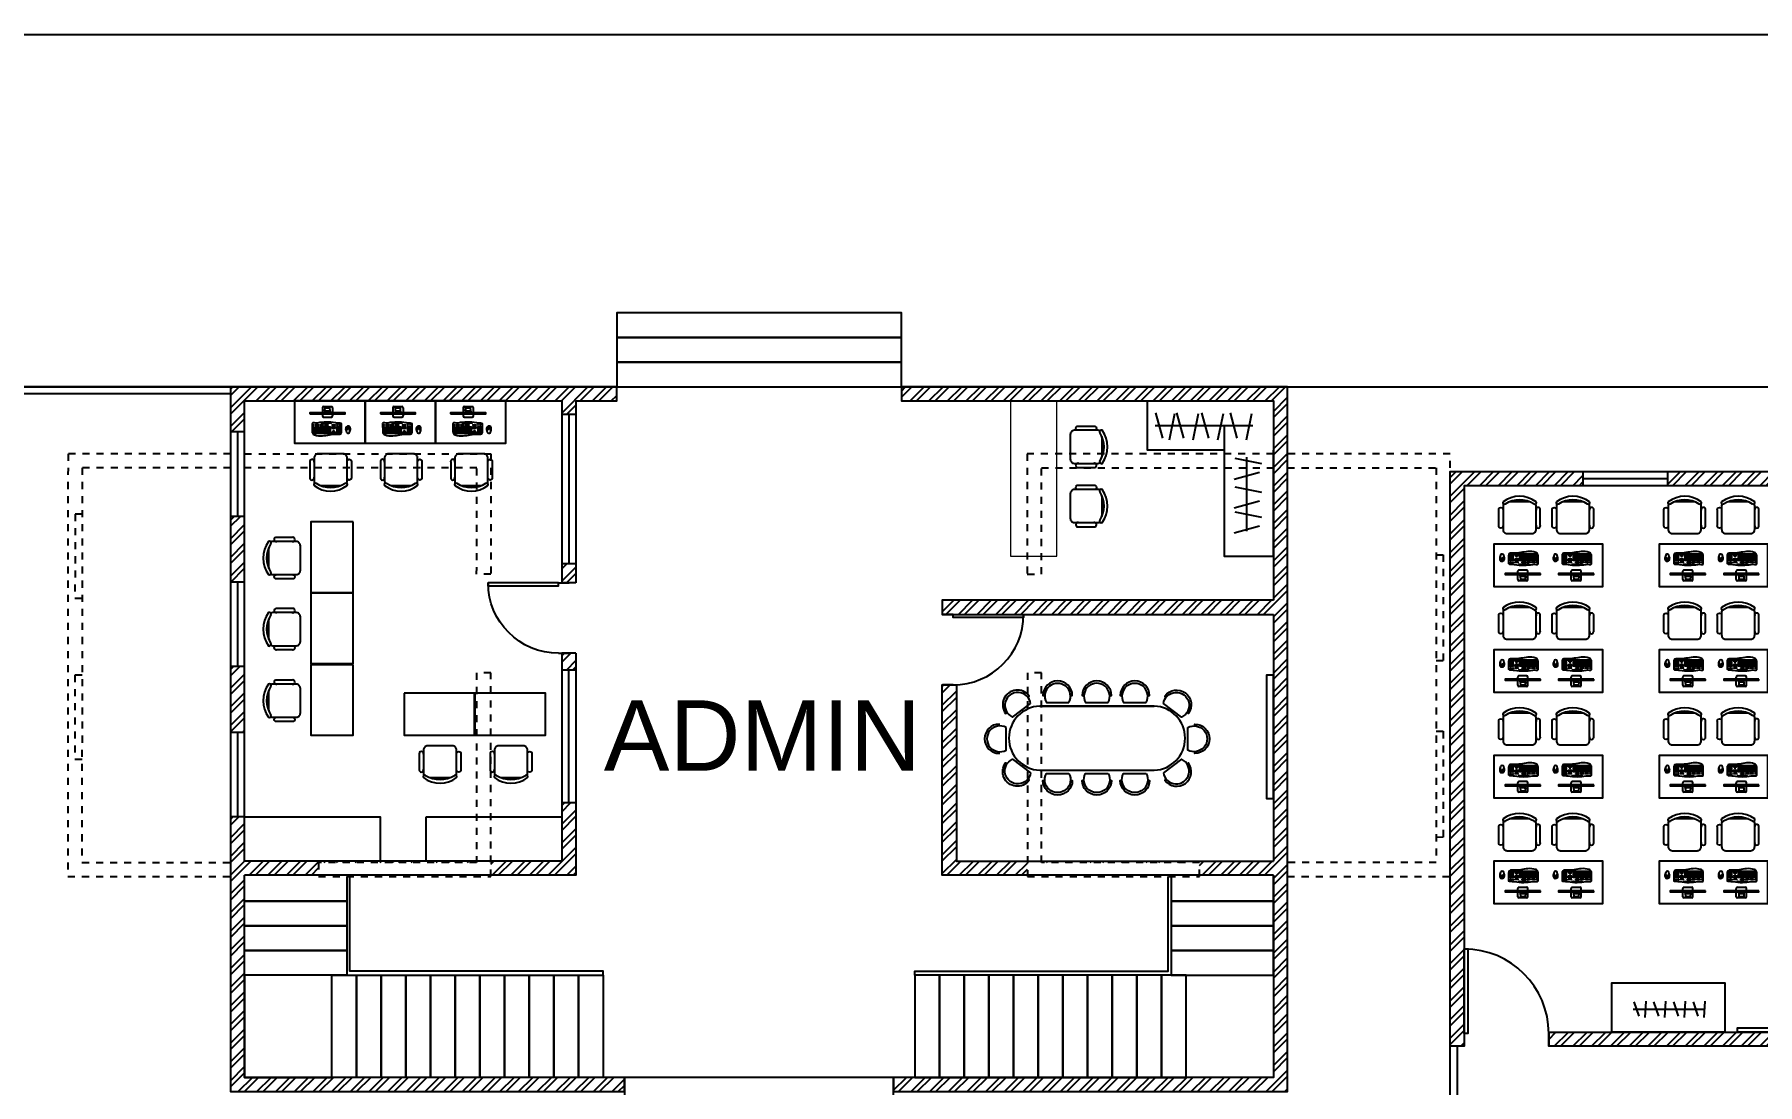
# Model space of a CAD drawing. Header units: metres. Extents: x 217 to 1422, y -179 to 129.
# Drawn here: x 341.1 to 365.55, y 86.09 to 100.99 of the extents above; entities that cross this region are included whole.
import ezdxf

# ---------------------------------------------------------------- set-up
doc = ezdxf.new("R2010")
doc.units = ezdxf.units.M
doc.header["$LTSCALE"] = 0.5
doc.header["$MEASUREMENT"] = 0
doc.linetypes.add('DASHED2', pattern=[0.375, 0.25, -0.125])
doc.styles.get("Standard").update_dxf_attribs({"font": 'arial.ttf'})

# ---------------------------------------------------------------- blocks, each defined once
blk = doc.blocks.new('*U14')
for p, q in [((-40, 0), (-40, 6)), ((0, 0), (0, 6))]:
    blk.add_line(p, q)
blk.add_lwpolyline([(0, 0), (0, -40), (-1.75, -40), (-1.75, 0)], close=True)
blk.add_arc((0, 0), 40, 180, 270)
blk = doc.blocks.new('Dell S2340T 23-Inch 10-point Multi-Touch Monitor')
at = {"color": 0}
for p, q in [((-269, -94), (-264, -89)), ((-264, -89), (264, -89)), ((-77, -17), (-77, -89)), ((-77, -109), (-77, -143)), ((-40, -70), (-36, -14)), ((-29, -14), (-29, -17)), ((-29, -14), (-29, -17)), ((-25, -60), (-25, -82)), ((-25, -60), (-24, -60)), ((-24, -60), (-24, -89)), ((-24, -63), (24, -63)), ((24, -60), (24, -89)), ((24, -60), (25, -60)), ((25, -60), (25, -82)), ((29, -14), (29, -17)), ((29, -14), (29, -17)), ((40, -70), (36, -14)), ((77, -17), (77, -89)), ((77, -109), (77, -143)), ((269, -94), (264, -89))]:
    blk.add_line(p, q, dxfattribs=at)
for points in [[(-60, 0), (60, 0)], [(-269, -109), (269, -109), (269, -94), (-269, -94), (-269, -109)], [(-60, -160), (60, -160)], [(-36, -14), (36, -14)], [(-29, -17), (29, -17)], [(-29, -17), (29, -17)]]:
    blk.add_lwpolyline(points, dxfattribs=at)
for points in [[(-40, -70, 0.263666), (-37, -80), (-34, -82), (-25, -82)], [(40, -70, -0.263666), (37, -80), (34, -82), (25, -82)]]:
    blk.add_lwpolyline(points, format="xyb", dxfattribs=at)
for centre, radius in [((-61, -4), 1.73), ((-46, -4), 1.73), ((-36, -102), 1.14), ((-32, -4), 1.73), ((-18, -4), 1.73), ((-3, -4), 1.73), ((11, -4), 1.73), ((25, -4), 1.73), ((36, -102), 1.14), ((39, -4), 1.73)]:
    blk.add_circle(centre, radius, dxfattribs=at)
for centre, start, end in [((-60, -17), 90, 180), ((60, -17), 0, 90), ((-60, -143), 180, 270), ((60, -143), 270, 0)]:
    blk.add_arc(centre, 17.2, start, end, dxfattribs=at)
blk = doc.blocks.new('keyboard_top')
at = {"color": 0}
for points in [[(233, -76), (233, -26, 0.165941), (205, -17, -0.04592), (141, -12, 0.046884), (0, 0, 0.043941), (-135, -14, -0.081459), (-182, -12, 0.073722), (-206, -13, 0.278236), (-218, -23), (-217, -154, 0.414214), (-202, -168), (218, -167, 0.414214), (233, -152)], [(218, -167), (-202, -168, -0.198912), (-213, -164, 0.237087), (-181, -196, 0.110077), (-61, -209, 0.017919), (47, -193, -0.053396), (161, -185, 0.017301), (204, -185, 0.36209), (228, -163, -0.184401), (218, -167)]]:
    blk.add_lwpolyline(points, format="xyb", close=True, dxfattribs=at)
at = {"color": 0, "lineweight": 0}
for points in [[(-201, -38), (-189, -38)], [(-201, -38), (-201, -51)], [(-201, -51), (-189, -51)], [(-200, -70), (-188, -70)], [(-200, -70), (-200, -83)], [(-200, -83), (-188, -83)], [(-200, -87), (-188, -86)], [(-200, -87), (-200, -100)], [(-200, -100), (-188, -99)], [(-200, -104), (-188, -104)], [(-200, -104), (-200, -117)], [(-200, -117), (-188, -117)], [(-200, -122), (-173, -122)], [(-200, -122), (-200, -135)], [(-200, -135), (-173, -135)], [(-200, -139), (-173, -139)], [(-200, -139), (-200, -152)], [(-200, -152), (-173, -152)], [(-189, -38), (-189, -51)], [(-188, -70), (-188, -83)], [(-188, -86), (-188, -99)], [(-188, -104), (-188, -117)], [(-185, -70), (-185, -83)], [(-185, -70), (-173, -70)], [(-185, -83), (-173, -83)], [(-185, -86), (-185, -99)], [(-185, -86), (-173, -86)], [(-185, -99), (-173, -99)], [(-185, -104), (-173, -104)], [(-185, -104), (-185, -117)], [(-185, -117), (-173, -117)], [(-173, -70), (-173, -83)], [(-173, -86), (-173, -99)], [(-173, -104), (-173, -117)], [(-173, -122), (-173, -135)], [(-173, -139), (-173, -152)], [(-171, -38), (-171, -51)], [(-171, -38), (-159, -38)], [(-171, -51), (-159, -51)], [(-170, -70), (-170, -83)], [(-170, -70), (-158, -70)], [(-170, -83), (-158, -83)], [(-170, -86), (-170, -99)], [(-170, -86), (-158, -86)], [(-170, -99), (-158, -99)], [(-170, -104), (-158, -104)], [(-170, -104), (-170, -117)], [(-170, -117), (-158, -117)], [(-170, -122), (-170, -135)], [(-170, -122), (-158, -122)], [(-170, -135), (-158, -135)], [(-170, -139), (-158, -139)], [(-170, -139), (-170, -152)], [(-170, -152), (-158, -152)], [(-159, -38), (-159, -51)], [(-158, -70), (-158, -83)], [(-158, -86), (-158, -99)], [(-158, -104), (-158, -117)], [(-158, -122), (-158, -135)], [(-158, -139), (-158, -152)], [(-156, -38), (-156, -51)], [(-156, -38), (-144, -38)], [(-156, -51), (-144, -51)], [(-156, -70), (-144, -70)], [(-156, -70), (-156, -83)], [(-156, -83), (-144, -83)], [(-156, -86), (-144, -86)], [(-156, -86), (-156, -99)], [(-156, -99), (-144, -99)], [(-156, -104), (-144, -104)], [(-156, -104), (-156, -117)], [(-156, -117), (-144, -117)], [(-156, -122), (-144, -122)], [(-156, -122), (-156, -135)], [(-156, -135), (-144, -135)], [(-156, -139), (-156, -152)], [(-156, -139), (-129, -139)], [(-156, -152), (-129, -152)], [(-144, -38), (-144, -51)], [(-144, -70), (-144, -83)], [(-144, -86), (-144, -99)], [(-144, -104), (-144, -117)], [(-144, -122), (-144, -135)], [(-142, -38), (-130, -38)], [(-142, -38), (-142, -51)], [(-142, -51), (-130, -51)], [(-141, -70), (-141, -83)], [(-141, -70), (-129, -70)], [(-141, -83), (-129, -83)], [(-141, -86), (-141, -99)], [(-141, -86), (-129, -86)], [(-141, -99), (-129, -99)], [(-141, -104), (-129, -104)], [(-141, -104), (-141, -117)], [(-141, -117), (-129, -117)], [(-141, -122), (-129, -122)], [(-141, -122), (-141, -135)], [(-141, -135), (-129, -135)], [(-130, -38), (-130, -51)], [(-129, -70), (-129, -83)], [(-129, -86), (-129, -99)], [(-129, -104), (-129, -117)], [(-129, -122), (-129, -135)], [(-129, -139), (-129, -152)], [(-127, -38), (-127, -51)], [(-127, -38), (-115, -38)], [(-127, -51), (-115, -51)], [(-126, -70), (-126, -83)], [(-126, -70), (-114, -70)], [(-126, -83), (-114, -83)], [(-126, -86), (-126, -99)], [(-126, -86), (-114, -86)], [(-126, -99), (-114, -99)], [(-126, -104), (-114, -104)], [(-126, -104), (-126, -117)], [(-126, -117), (-114, -117)], [(-126, -122), (-126, -135)], [(-126, -122), (-114, -122)], [(-126, -135), (-114, -135)], [(-126, -139), (-11, -138)], [(-126, -139), (-126, -152)], [(-126, -152), (-11, -151)], [(-115, -38), (-115, -51)], [(-114, -70), (-114, -83)], [(-114, -86), (-114, -99)], [(-114, -104), (-114, -117)], [(-114, -122), (-114, -135)], [(-112, -70), (-100, -70)], [(-112, -70), (-112, -83)], [(-112, -83), (-100, -83)], [(-112, -86), (-100, -86)], [(-112, -86), (-112, -99)], [(-112, -99), (-100, -99)], [(-112, -104), (-100, -104)], [(-112, -104), (-112, -117)], [(-112, -117), (-100, -117)], [(-112, -122), (-100, -122)], [(-112, -122), (-112, -135)], [(-112, -135), (-100, -135)], [(-101, -38), (-101, -51)], [(-101, -38), (-89, -38)], [(-101, -51), (-89, -51)], [(-100, -70), (-100, -83)], [(-100, -86), (-100, -99)], [(-100, -104), (-100, -117)], [(-100, -122), (-100, -135)], [(-97, -70), (-97, -83)], [(-97, -70), (-85, -70)], [(-97, -83), (-85, -83)], [(-97, -86), (-97, -99)], [(-97, -86), (-85, -86)], [(-97, -99), (-85, -99)], [(-97, -104), (-85, -103)], [(-97, -104), (-97, -117)], [(-97, -117), (-85, -116)], [(-97, -122), (-85, -121)], [(-97, -122), (-96, -135)], [(-96, -135), (-84, -134)], [(-89, -38), (-89, -51)], [(-86, -38), (-86, -51)], [(-86, -38), (-74, -38)], [(-86, -51), (-74, -51)], [(-85, -70), (-85, -83)], [(-85, -86), (-85, -99)], [(-85, -103), (-85, -116)], [(-85, -121), (-84, -134)], [(-82, -70), (-70, -69)], [(-82, -70), (-82, -83)], [(-82, -83), (-70, -82)], [(-82, -86), (-82, -99)], [(-82, -86), (-70, -86)], [(-82, -99), (-70, -99)], [(-82, -103), (-70, -103)], [(-82, -103), (-81, -116)], [(-81, -116), (-69, -116)], [(-81, -121), (-81, -134)], [(-81, -121), (-69, -121)], [(-81, -134), (-69, -134)], [(-74, -38), (-74, -51)], [(-72, -38), (-60, -38)], [(-72, -38), (-72, -51)], [(-72, -51), (-60, -51)], [(-70, -69), (-70, -82)], [(-70, -86), (-70, -99)], [(-70, -103), (-69, -116)], [(-69, -121), (-69, -134)], [(-68, -69), (-56, -69)], [(-68, -69), (-67, -82)], [(-67, -82), (-55, -82)], [(-67, -86), (-55, -86)], [(-67, -86), (-67, -99)], [(-67, -99), (-55, -99)], [(-67, -103), (-55, -103)], [(-67, -103), (-67, -116)], [(-67, -116), (-55, -116)], [(-67, -121), (-55, -121)], [(-67, -121), (-67, -134)], [(-67, -134), (-55, -134)], [(-60, -38), (-60, -51)], [(-57, -38), (-57, -51)], [(-57, -38), (-45, -38)], [(-57, -51), (-45, -51)], [(-56, -69), (-55, -82)], [(-55, -86), (-55, -99)], [(-55, -103), (-55, -116)], [(-55, -121), (-55, -134)], [(-52, -69), (-52, -82)], [(-52, -69), (-40, -69)], [(-52, -82), (-40, -82)], [(-52, -86), (-52, -99)], [(-52, -86), (-40, -86)], [(-52, -99), (-40, -99)], [(-52, -103), (-40, -103)], [(-52, -103), (-52, -116)], [(-52, -116), (-40, -116)], [(-52, -121), (-40, -121)], [(-52, -121), (-52, -134)], [(-52, -134), (-40, -134)], [(-45, -38), (-45, -51)], [(-40, -69), (-40, -82)], [(-40, -86), (-40, -99)], [(-40, -103), (-40, -116)], [(-40, -121), (-40, -134)], [(-37, -69), (-37, -82)], [(-37, -69), (-25, -69)], [(-37, -82), (-25, -82)], [(-37, -86), (-37, -99)], [(-37, -86), (-25, -86)], [(-37, -99), (-25, -99)], [(-37, -103), (-25, -103)], [(-37, -103), (-37, -116)], [(-37, -116), (-25, -116)], [(-37, -121), (-37, -134)], [(-37, -121), (-25, -121)], [(-37, -134), (-25, -134)], [(-28, -19), (1, -18)], [(-28, -38), (-16, -37)], [(-28, -38), (-28, -51)], [(-28, -51), (-16, -50)], [(-26, -16), (1, -16)], [(-25, -69), (-25, -82)], [(-25, -86), (-25, -99)], [(-25, -103), (-25, -116)], [(-25, -121), (-25, -134)], [(-23, -69), (-11, -69)], [(-23, -69), (-23, -82)], [(-23, -82), (-11, -82)], [(-23, -86), (-11, -86)], [(-23, -86), (-23, -99)], [(-23, -99), (-11, -99)], [(-23, -103), (-11, -103)], [(-23, -103), (-23, -116)], [(-23, -116), (-11, -116)], [(-23, -121), (-11, -121)], [(-23, -121), (-23, -134)], [(-23, -134), (-11, -134)], [(-16, -37), (-16, -50)], [(-13, -37), (-13, -50)], [(-13, -37), (-1, -37)], [(-13, -50), (-1, -50)], [(-11, -69), (-11, -82)], [(-11, -86), (-11, -99)], [(-11, -103), (-11, -116)], [(-11, -121), (-11, -134)], [(-11, -138), (-11, -151)], [(-8, -69), (-8, -82)], [(-8, -69), (4, -69)], [(-8, -82), (4, -82)], [(-8, -86), (-8, -99)], [(-8, -86), (4, -86)], [(-8, -99), (4, -99)], [(-8, -103), (4, -103)], [(-8, -103), (-8, -116)], [(-8, -116), (4, -116)], [(-8, -121), (4, -121)], [(-8, -121), (-8, -134)], [(-8, -134), (4, -134)], [(-7, -138), (20, -138)], [(-7, -138), (-7, -151)], [(-7, -151), (20, -151)], [(-1, -37), (-1, -50)], [(1, -7), (1, -16)], [(1, -18), (1, -25)], [(2, -37), (14, -37)], [(2, -37), (2, -50)], [(2, -50), (14, -50)], [(4, -7), (5, -16)], [(4, -69), (4, -82)], [(4, -86), (4, -99)], [(4, -103), (4, -116)], [(4, -121), (4, -134)], [(5, -16), (30, -16)], [(5, -18), (5, -25)], [(5, -18), (30, -18)], [(7, -69), (7, -82)], [(7, -69), (19, -69)], [(7, -82), (19, -82)], [(7, -86), (7, -99)], [(7, -86), (19, -86)], [(7, -99), (19, -99)], [(7, -103), (19, -103)], [(7, -103), (8, -116)], [(8, -116), (20, -116)], [(8, -121), (8, -134)], [(8, -121), (20, -121)], [(8, -134), (20, -134)], [(14, -37), (14, -50)], [(17, -37), (17, -50)], [(17, -37), (29, -37)], [(17, -50), (29, -50)], [(19, -69), (19, -82)], [(19, -86), (19, -99)], [(19, -103), (20, -116)], [(20, -121), (20, -134)], [(20, -138), (20, -151)], [(23, -69), (35, -69)], [(23, -69), (23, -82)], [(23, -82), (35, -82)], [(23, -86), (35, -86)], [(23, -86), (23, -99)], [(23, -99), (35, -99)], [(23, -103), (35, -103)], [(23, -103), (23, -116)], [(23, -116), (35, -116)], [(23, -121), (65, -121)], [(23, -121), (23, -134)], [(23, -134), (65, -134)], [(23, -138), (35, -138)], [(23, -138), (23, -151)], [(23, -151), (35, -151)], [(29, -37), (29, -50)], [(35, -69), (35, -82)], [(35, -86), (35, -99)], [(35, -103), (35, -116)], [(35, -138), (35, -151)], [(38, -69), (38, -82)], [(38, -69), (65, -69)], [(38, -82), (65, -82)], [(38, -86), (38, -99)], [(38, -86), (50, -86)], [(38, -99), (50, -99)], [(38, -103), (65, -103)], [(38, -103), (38, -116)], [(38, -116), (65, -116)], [(38, -138), (65, -138)], [(38, -138), (38, -151)], [(38, -151), (65, -151)], [(50, -86), (50, -99)], [(53, -86), (53, -99)], [(53, -86), (65, -86)], [(53, -99), (65, -99)], [(65, -69), (65, -82)], [(65, -86), (65, -99)], [(65, -103), (65, -116)], [(65, -121), (65, -134)], [(65, -138), (65, -151)], [(82, -37), (82, -50)], [(82, -37), (94, -37)], [(82, -50), (94, -50)], [(83, -69), (83, -82)], [(83, -69), (95, -69)], [(83, -82), (95, -82)], [(83, -85), (83, -98)], [(83, -85), (95, -85)], [(83, -98), (95, -98)], [(89, -138), (101, -138)], [(89, -138), (89, -151)], [(89, -151), (101, -151)], [(94, -37), (94, -50)], [(95, -69), (95, -82)], [(95, -85), (95, -98)], [(97, -37), (97, -50)], [(97, -37), (109, -37)], [(97, -50), (109, -50)], [(98, -69), (98, -82)], [(98, -69), (110, -69)], [(98, -82), (110, -82)], [(98, -85), (98, -98)], [(98, -85), (110, -85)], [(98, -98), (110, -98)], [(101, -138), (101, -151)], [(104, -121), (104, -134)], [(104, -121), (116, -121)], [(104, -134), (116, -134)], [(104, -138), (116, -138)], [(104, -138), (104, -151)], [(104, -151), (116, -151)], [(109, -37), (109, -50)], [(110, -69), (110, -82)], [(110, -85), (110, -98)], [(111, -37), (123, -37)], [(111, -37), (111, -50)], [(111, -50), (123, -50)], [(112, -69), (124, -69)], [(112, -69), (112, -82)], [(112, -82), (124, -82)], [(112, -85), (124, -85)], [(112, -85), (112, -98)], [(112, -98), (124, -98)], [(116, -121), (116, -134)], [(116, -138), (116, -151)], [(119, -138), (131, -138)], [(119, -138), (119, -151)], [(119, -151), (131, -151)], [(123, -37), (123, -50)], [(124, -69), (124, -82)], [(124, -85), (124, -98)], [(126, -37), (126, -50)], [(126, -37), (138, -37)], [(126, -50), (138, -50)], [(127, -69), (127, -82)], [(127, -69), (139, -69)], [(127, -82), (139, -82)], [(127, -85), (128, -98)], [(127, -85), (139, -85)], [(128, -98), (140, -98)], [(131, -138), (131, -151)], [(138, -37), (138, -50)], [(139, -69), (139, -82)], [(139, -85), (140, -98)], [(156, -35), (156, -48)], [(156, -35), (168, -35)], [(156, -48), (168, -48)], [(157, -69), (157, -82)], [(157, -69), (169, -69)], [(157, -82), (169, -82)], [(157, -85), (157, -98)], [(157, -85), (169, -85)], [(157, -98), (169, -98)], [(157, -103), (169, -103)], [(157, -103), (157, -116)], [(157, -116), (169, -116)], [(157, -121), (157, -134)], [(157, -121), (169, -121)], [(157, -134), (169, -134)], [(157, -138), (169, -138)], [(157, -138), (157, -151)], [(157, -151), (169, -151)], [(168, -35), (168, -48)], [(169, -69), (169, -82)], [(169, -85), (169, -98)], [(169, -103), (169, -116)], [(169, -121), (169, -134)], [(169, -138), (169, -151)], [(172, -69), (184, -69)], [(172, -69), (172, -82)], [(172, -82), (184, -82)], [(172, -85), (184, -85)], [(172, -85), (172, -98)], [(172, -98), (184, -98)], [(172, -103), (184, -102)], [(172, -103), (172, -116)], [(172, -116), (184, -115)], [(172, -121), (184, -120)], [(172, -121), (172, -134)], [(172, -134), (184, -133)], [(172, -138), (184, -138)], [(172, -138), (172, -151)], [(172, -151), (184, -151)], [(176, -34), (176, -47)], [(176, -34), (188, -34)], [(176, -47), (188, -47)], [(184, -69), (184, -82)], [(184, -85), (184, -98)], [(184, -102), (184, -115)], [(184, -120), (184, -133)], [(184, -138), (184, -151)], [(187, -69), (199, -68)], [(187, -69), (187, -82)], [(187, -82), (199, -81)], [(187, -85), (187, -98)], [(187, -85), (199, -85)], [(187, -98), (199, -98)], [(187, -102), (199, -102)], [(187, -102), (187, -115)], [(187, -115), (199, -115)], [(187, -120), (199, -120)], [(187, -120), (187, -133)], [(187, -133), (199, -133)], [(187, -138), (199, -138)], [(187, -138), (187, -151)], [(187, -151), (199, -151)], [(188, -34), (188, -47)], [(197, -34), (197, -47)], [(197, -34), (209, -34)], [(197, -47), (209, -47)], [(199, -68), (199, -81)], [(199, -85), (199, -98)], [(199, -102), (199, -115)], [(199, -120), (199, -133)], [(199, -138), (199, -151)], [(202, -68), (202, -81)], [(202, -68), (214, -68)], [(202, -81), (214, -81)], [(202, -85), (202, -98)], [(202, -85), (214, -85)], [(202, -98), (214, -98)], [(202, -102), (214, -102)], [(202, -102), (202, -115)], [(202, -115), (214, -115)], [(202, -120), (202, -133)], [(202, -120), (214, -120)], [(202, -133), (214, -133)], [(202, -138), (214, -138)], [(202, -138), (202, -151)], [(202, -151), (214, -151)], [(209, -34), (209, -47)], [(214, -68), (214, -81)], [(214, -85), (214, -98)], [(214, -102), (214, -115)], [(214, -120), (214, -133)], [(214, -138), (214, -151)]]:
    blk.add_lwpolyline(points, dxfattribs=at)
for points in [[(1, -25, -0.037715), (-22, -24, -0.328345), (-28, -19)], [(-26, -16, -0.157731), (-22, -12, -0.08747), (1, -7, -0.08747)], [(4, -7, -0.086643), (27, -12, -0.237073), (30, -16)], [(30, -18, -0.11266), (29, -21, -0.188542), (24, -24, -0.031584), (5, -25, -0.031584)]]:
    blk.add_lwpolyline(points, format="xyb", dxfattribs=at)
for centre in [(-74, -18), (-64, -18), (-55, -18), (-46, -18), (-36, -18), (38, -18), (48, -18), (57, -18), (67, -18), (76, -18)]:
    blk.add_circle(centre, 3.55, dxfattribs=at)
blk = doc.blocks.new('mouse')
for points in [[(334045, 233767, 0.241004), (334019, 233758, 0.217003), (334017, 233677, 0.752527), (334065, 233674, 0.115399), (334076, 233730, 0.099122), (334070, 233756, 0.240483), (334045, 233767)], [(334035, 233767, 0.055019), (334030, 233749, 0.050601), (334029, 233733, -0.084687), (334028, 233722, -0.175899), (334016, 233704, -0.569307), (334010, 233707, -0.064428), (334010, 233730, -0.081238), (334019, 233758, -0.150456), (334035, 233767)], [(334054, 233766, -0.141108), (334056, 233732, 0.211379), (334058, 233722, 0.412702), (334028, 233722, 0.176997), (334030, 233733, -0.141094), (334036, 233767, -0.080592), (334045, 233767, -0.075205), (334054, 233766)], [(334040, 233743), (334041, 233757, -0.837339), (334046, 233756), (334046, 233740, -1), (334040, 233740)], [(334056, 233766, -0.071754), (334059, 233744, -0.043169), (334058, 233730, 0.269309), (334069, 233701, 0.36617), (334074, 233703, 0.160325), (334070, 233756, 0.150096), (334056, 233766)]]:
    blk.add_lwpolyline(points, format="xyb", close=True)
blk = doc.blocks.new('ghe 2')
blk.add_line((-466, 151), (-466, -151))
for points in [[(-121, 243, 1.333333), (-121, 304), (-362, 304, 1), (-344, 243)], [(-434, 213, 0.829608), (-466, 243, 0.333333), (-466, -243, 0.829608), (-434, -213)], [(-433, 213, 0.290756), (-433, -213)], [(-433, -236, 0.120944), (-405, -243), (-61, -243, 0.414214), (0, -182), (0, 182, 0.414214), (-61, 243), (-405, 243, 0.120944), (-433, 236)], [(-121, -244, -1.333333), (-121, -305), (-344, -305, -1.333333), (-344, -244)]]:
    blk.add_lwpolyline(points, format="xyb")
blk = doc.blocks.new('computer lab desk')
at = {"ltscale": 0.5, "transparency": 33554687}
blk.add_lwpolyline([(284.111, 80.678), (283.511, 80.678), (283.511, 79.678), (284.111, 79.678)], close=True, dxfattribs=at)
at = {"transparency": 33554687, "xscale": 0.0009661835748791984, "yscale": 0.0009661835748791984, "zscale": 0.0009661835748791984}
blk.add_blockref('ghe 2', (283.361, 80.167), dxfattribs=at)
at = {"transparency": 33554687, "xscale": 0.0009295408759650754, "yscale": 0.0009295408759650754, "zscale": 0.0009295408759650754, "rotation": 270}
for name, p in [('Dell S2340T 23-Inch 10-point Multi-Touch Monitor', (284.031, 80.211)), ('keyboard_top', (283.811, 80.227)), ('mouse', (66.458, 390.424))]:
    blk.add_blockref(name, p, dxfattribs=at)
blk = doc.blocks.new('computer desk 1')
at = {"ltscale": 0.5, "transparency": 33554687}
for points in [[(283.542, 79.899), (282.632, 79.899), (282.632, 79.299), (283.542, 79.299)], [(283.542, 79.299), (284.175, 79.299), (284.175, 79.899), (283.542, 79.899)]]:
    blk.add_lwpolyline(points, dxfattribs=at)
at = {"transparency": 33554687, "xscale": 0.0009295408759650756, "yscale": 0.0009295408759650756, "zscale": 0.0009295408759650756}
for name, p in [('Dell S2340T 23-Inch 10-point Multi-Touch Monitor', (283.009, 79.818)), ('Dell S2340T 23-Inch 10-point Multi-Touch Monitor', (283.767, 79.818)), ('keyboard_top', (282.993, 79.599)), ('mouse', (-27.204, -137.754)), ('keyboard_top', (283.751, 79.599)), ('mouse', (-26.445, -137.754))]:
    blk.add_blockref(name, p, dxfattribs=at)
at = {"transparency": 33554687, "xscale": 0.0009661835748791986, "yscale": 0.0009661835748791986, "zscale": 0.0009661835748791986, "rotation": 90.00000000000001}
for p in [(283.054, 79.149), (283.812, 79.149)]:
    blk.add_blockref('ghe 2', p, dxfattribs=at)
blk = doc.blocks.new('*U50')
at = {"ltscale": 0.5, "transparency": 33554687}
for p, q in [((0.084, -0.1), (0.016, 0.103)), ((0.178, 0.116), (0.165, -0.117))]:
    blk.add_line(p, q, dxfattribs=at)
blk = doc.blocks.new('*U52')
at = {"color": 0, "linetype": 'ByBlock', "lineweight": -2, "transparency": 16777216, "rotation": 270}
for p in [(320.023, 46.915), (320.023, 46.635), (320.023, 46.356), (320.023, 46.076)]:
    blk.add_blockref('*U50', p, dxfattribs=at)
blk = doc.blocks.new('*U53')
at = {"ltscale": 0.5, "transparency": 33554687}
for p, q in [((0.084, -0.1), (0.016, 0.103)), ((0.178, 0.116), (0.165, -0.117))]:
    blk.add_line(p, q, dxfattribs=at)
blk = doc.blocks.new('*U54')
at = {"color": 0, "linetype": 'ByBlock', "lineweight": -2, "transparency": 16777216, "rotation": 270}
for p in [(287.998, 81.357), (287.998, 81.078), (287.998, 80.798), (287.998, 80.518)]:
    blk.add_blockref('*U53', p, dxfattribs=at)
blk = doc.blocks.new('computer lab')
at = {"ltscale": 0.5, "transparency": 33554687}
for p, q in [((329.032, 47.168), (329.032, 47.368)), ((320.023, 46.915), (320.023, 45.892)), ((326.635, 46.843), (325.611, 46.843))]:
    blk.add_line(p, q, dxfattribs=at)
at = {"transparency": 33554687}
blk.add_lwpolyline([(327.832, 47.168), (319.67, 47.168), (319.67, 39.415), (329.032, 39.415), (329.032, 47.368), (329.232, 47.368), (329.232, 39.215), (319.47, 39.215), (319.47, 47.368), (327.832, 47.368)], close=True, dxfattribs=at)
at = {"ltscale": 0.5, "transparency": 33554687}
for points in [[(319.67, 47.168), (320.37, 47.168), (320.37, 45.668), (319.67, 45.668)], [(322.151, 47.168), (325.151, 47.168), (325.151, 47.105), (322.151, 47.105)], [(325.335, 47.168), (326.935, 47.168), (326.935, 46.468), (325.335, 46.468)]]:
    blk.add_lwpolyline(points, close=True, dxfattribs=at)
at = {"transparency": 33554687, "xscale": 0.02999999999999977, "yscale": 0.02999999999999977, "zscale": 0.02999999999999977}
blk.add_blockref('*U14', (329.032, 47.188), dxfattribs=at)
at = {"transparency": 33554687, "rotation": 270}
blk.add_blockref('*U54', (245.277, 334.841), dxfattribs=at)
at = {"transparency": 33554687}
for name, p in [('*U52', (0, 0)), ('computer lab desk', (38.027, -33.85)), ('computer desk 1', (37.403, -34.556)), ('computer desk 1', (39.746, -34.556)), ('computer desk 1', (42.09, -34.556)), ('computer desk 1', (44.434, -34.556)), ('computer desk 1', (37.403, -36.056)), ('computer desk 1', (39.746, -36.056)), ('computer desk 1', (42.09, -36.056)), ('computer desk 1', (44.434, -36.056)), ('computer desk 1', (37.403, -37.556)), ('computer desk 1', (39.746, -37.556)), ('computer desk 1', (42.09, -37.556)), ('computer desk 1', (44.434, -37.556)), ('computer desk 1', (37.403, -39.056)), ('computer desk 1', (39.746, -39.056)), ('computer desk 1', (42.09, -39.056)), ('computer desk 1', (44.434, -39.056))]:
    blk.add_blockref(name, p, dxfattribs=at)
blk = doc.blocks.new('ban12c el1200x3300')
for points in [[(-1293, 1835), (-1266, 1855, 1), (-1709, 1529), (-1682, 1548)], [(-492, 1864), (-459, 1864, 1), (-1009, 1864), (-975, 1864)], [(242, 1864), (275, 1864, 1), (-275, 1864), (-242, 1864)], [(954, 1864), (988, 1864, 1), (438, 1864), (471, 1864)], [(1301, 1835), (1274, 1855, -1), (1717, 1529), (1690, 1548)], [(-1067, 1666, 0.964167), (-1067, 466), (1076, 466, 0.964167), (1076, 1666), (-1067, 1666), (1076, 1666)], [(-1828, 1295), (-1828, 1329, 1), (-1828, 779), (-1828, 812)], [(1836, 1295), (1836, 1329, -1), (1836, 779), (1836, 812)], [(-1293, 297), (-1266, 277, -1), (-1709, 603), (-1682, 583)], [(1301, 297), (1274, 277, 1), (1717, 603), (1690, 583)], [(-492, 275), (-459, 275, -1), (-1009, 275), (-975, 275)], [(242, 275), (275, 275, -1), (-275, 275), (-242, 275)], [(954, 275), (988, 275, -1), (438, 275), (471, 275)]]:
    blk.add_lwpolyline(points, format="xyb")
for points in [[(-522, 1734, 1.696071), (-945, 1734)], [(212, 1734, 1.696071), (-212, 1734)], [(924, 1734, 1.696071), (501, 1734)], [(-1240, 1713, 1.696071), (-1581, 1462)], [(1248, 1713, -1.696071), (1589, 1462)], [(-1698, 1266, 1.696071), (-1698, 842)], [(1706, 1266, -1.696071), (1706, 842)], [(-1240, 419, -1.696071), (-1581, 670)], [(1248, 419, 1.696071), (1589, 670)], [(-522, 405, -1.696071), (-945, 405)], [(212, 405, -1.696071), (-212, 405)], [(924, 405, -1.696071), (501, 405)]]:
    blk.add_lwpolyline(points, format="xyb", close=True)

msp = doc.modelspace()

# ---------------------------------------------------------------- hatches: boundary and pattern name
at = {"ltscale": 0.5, "transparency": 33554636}
h = msp.add_hatch(dxfattribs=at)
h.set_pattern_fill('ANSI32', color=256, scale=0.5)
h.paths.add_polyline_path([(329.689, 82.772), (319.416, 82.772), (319.416, 81.196), (319.616, 81.196), (319.616, 82.572), (326.862, 82.572), (326.862, 78.796), (326.967, 78.796), (327.062, 78.796), (327.062, 82.572), (329.689, 82.572)])
h.paths.add_polyline_path([(319.616, 79.696), (319.416, 79.696), (319.416, 76.696), (319.616, 76.696)])
h.paths.add_polyline_path([(319.616, 75.196), (319.416, 75.196), (319.416, 72.242), (319.616, 72.242), (319.616, 73.619), (326.862, 73.619), (326.862, 69.842), (327.062, 69.842), (327.062, 73.619), (327.062, 77.396), (326.862, 77.396), (326.862, 73.819), (319.616, 73.819)])
h.paths.add_polyline_path([(319.616, 70.742), (319.416, 70.742), (319.416, 67.742), (319.616, 67.742)])
h.paths.add_polyline_path([(327.062, 68.442), (326.862, 68.442), (326.862, 64.866), (319.616, 64.866), (319.616, 66.242), (319.416, 66.242), (319.416, 63.289), (319.616, 63.289), (319.616, 64.666), (326.862, 64.666), (326.862, 60.889), (327.062, 60.889), (327.062, 64.666)])
h.paths.add_polyline_path([(319.616, 61.789), (319.416, 61.789), (319.416, 58.789), (319.616, 58.789)])
h.paths.add_polyline_path([(329.178, 55.712), (327.062, 55.712), (327.062, 59.489), (326.862, 59.489), (326.862, 55.912), (319.616, 55.912), (319.616, 57.289), (319.416, 57.289), (319.416, 55.712), (319.416, 47.759), (319.616, 47.759), (319.616, 55.512), (328.978, 55.512), (328.978, 53.813), (329.083, 53.813), (329.178, 53.813)])
h.paths.add_polyline_path([(329.178, 52.413), (328.978, 52.413), (328.978, 47.759), (329.178, 47.759)], flags=17)
h.paths.add_polyline_path([(335.404, 47.859), (331.223, 47.859), (331.223, 37.599), (331.423, 37.599), (331.423, 47.659), (335.404, 47.659)])
h.paths.add_polyline_path([(340.985, 47.859), (336.804, 47.859), (336.804, 47.659), (340.785, 47.659), (340.785, 37.599), (340.985, 37.599)])
h.paths.add_polyline_path([(334.57, 58.286), (334.248, 58.286), (334.248, 57.209), (334.448, 57.209), (334.448, 58.086), (334.57, 58.086)])
h.paths.add_polyline_path([(342.61, 58.286), (335.57, 58.286), (335.57, 58.086), (342.61, 58.086)])
h.paths.add_polyline_path([(334.448, 55.709), (334.248, 55.709), (334.248, 52.709), (334.448, 52.709)])
h.paths.add_polyline_path([(334.448, 51.209), (334.248, 51.209), (334.248, 50.132), (336.129, 50.132), (336.129, 50.332), (334.448, 50.332)])
h.paths.add_polyline_path([(340.629, 50.332), (337.629, 50.332), (337.629, 50.132), (340.629, 50.132)])
h.paths.add_polyline_path([(350.191, 50.332), (347.191, 50.332), (347.191, 50.132), (350.191, 50.132)])
h.paths.add_polyline_path([(355.253, 50.332), (353.572, 50.332), (353.572, 58.086), (353.895, 58.086), (353.895, 58.286), (353.372, 58.286), (353.372, 58.106), (353.372, 56.906), (353.372, 50.332), (351.691, 50.332), (351.691, 50.132), (353.572, 50.132), (355.253, 50.132)])
h.paths.add_polyline_path([(352.172, 58.286), (345.153, 58.286), (345.153, 58.086), (352.172, 58.086)])
h.paths.add_polyline_path([(344.153, 58.286), (343.81, 58.286), (343.81, 58.106), (343.81, 56.906), (343.81, 50.332), (342.129, 50.332), (342.129, 50.132), (344.01, 50.132), (345.691, 50.132), (345.691, 50.332), (344.01, 50.332), (344.01, 58.086), (344.153, 58.086)])
h.paths.add_polyline_path([(361.735, 58.286), (354.895, 58.286), (354.895, 58.086), (361.735, 58.086)])
h.paths.add_polyline_path([(363.135, 58.286), (362.935, 58.286), (362.935, 58.106), (362.935, 56.906), (362.935, 50.332), (361.253, 50.332), (361.253, 50.132), (363.135, 50.132)])
h.paths.add_polyline_path([(359.753, 50.332), (356.753, 50.332), (356.753, 50.132), (359.753, 50.132)])
h.paths.add_polyline_path([(344.083, 92.018), (343.883, 92.018), (343.883, 91.085), (344.083, 91.085)])
h.paths.add_polyline_path([(344.083, 89.885), (343.883, 89.885), (343.883, 85.988), (349.473, 85.988), (349.473, 86.188), (344.083, 86.188), (344.083, 87.638), (344.083, 87.988), (344.083, 88.338), (344.083, 88.688), (344.083, 89.059), (345.133, 89.059), (345.133, 89.238), (347.375, 89.238), (347.375, 89.259), (346.658, 89.259), (344.083, 89.259)])
h.paths.add_polyline_path([(348.783, 90.09), (348.583, 90.09), (348.583, 89.259), (347.575, 89.259), (347.575, 89.059), (348.783, 89.059)])
h.paths.add_polyline_path([(348.783, 92.207), (348.583, 92.207), (348.583, 91.974), (348.783, 91.974)])
h.paths.add_polyline_path([(348.783, 93.481), (348.583, 93.481), (348.583, 93.207), (348.688, 93.207), (348.783, 93.207)])
h.paths.add_polyline_path([(344.083, 94.149), (343.883, 94.149), (343.883, 93.218), (344.083, 93.218)])
h.paths.add_polyline_path([(344.083, 95.788), (348.583, 95.788), (348.583, 95.598), (348.783, 95.598), (348.783, 95.788), (349.363, 95.788), (349.363, 95.988), (343.883, 95.988), (343.883, 95.349), (344.083, 95.349)])
h.paths.add_polyline_path([(358.883, 95.988), (353.403, 95.988), (353.403, 95.788), (358.683, 95.788), (358.683, 92.959), (353.983, 92.959), (353.983, 92.759), (354.183, 92.759), (355.137, 92.759), (358.683, 92.759), (358.683, 89.259), (355.391, 89.259), (355.391, 89.238), (357.633, 89.238), (357.633, 89.059), (358.683, 89.059), (358.683, 86.188), (353.293, 86.188), (353.293, 85.988), (358.883, 85.988)])
h.paths.add_polyline_path([(355.191, 89.259), (354.183, 89.259), (354.183, 91.759), (353.983, 91.759), (353.983, 89.059), (355.191, 89.059)], flags=17)
h.paths.add_polyline_path([(353.949, 72.26), (356.524, 72.26), (356.524, 73.909), (353.949, 73.909)], flags=9)
h.paths.add_polyline_path([(361.48, 64.51), (364.707, 64.51), (364.707, 66.159), (361.48, 66.159)], flags=9)
at = {"ltscale": 0.5, "transparency": 33554687}
h = msp.add_hatch(dxfattribs=at)
h.set_pattern_fill('ANSI32', color=256, scale=0.5)
h.paths.add_polyline_path([(361.389, 94.584), (363.075, 94.584), (363.075, 94.784), (361.19, 94.784), (361.192, 89.038), (361.189, 86.631), (361.389, 86.631)])
h.paths.add_polyline_path([(367.797, 94.784), (364.275, 94.784), (364.275, 94.584), (367.797, 94.584)])
h.paths.add_polyline_path([(370.951, 94.784), (368.997, 94.784), (368.997, 94.584), (370.751, 94.584), (370.751, 93.707), (370.951, 93.707)])
h.paths.add_polyline_path([(370.951, 92.507), (370.751, 92.507), (370.751, 90.753), (370.951, 90.753)])
h.paths.add_polyline_path([(370.951, 89.553), (370.751, 89.553), (370.751, 86.831), (362.589, 86.831), (362.589, 86.631), (370.951, 86.631)])
h.paths.add_polyline_path([(364.487, 83.688), (373.849, 83.688), (373.849, 82.704), (374.049, 82.704), (374.049, 83.888), (364.287, 83.888), (364.287, 82.704), (364.487, 82.704)])
h.paths.add_polyline_path([(364.487, 81.504), (364.287, 81.504), (364.287, 79.629), (364.487, 79.629)])
h.paths.add_polyline_path([(364.487, 78.429), (364.287, 78.429), (364.287, 77.134), (364.487, 77.134)])
h.paths.add_polyline_path([(374.049, 81.504), (373.849, 81.504), (373.849, 79.629), (374.049, 79.629)])
h.paths.add_polyline_path([(364.487, 73.54), (364.287, 73.54), (364.287, 71.666), (364.487, 71.666)])
h.paths.add_polyline_path([(364.487, 70.466), (364.287, 70.466), (364.287, 69.181), (364.467, 69.181), (364.487, 69.181)], flags=17)
h.paths.add_polyline_path([(374.049, 70.466), (373.849, 70.466), (373.849, 67.981), (364.487, 67.981), (364.287, 67.981), (364.287, 67.781), (374.049, 67.781)])
h.paths.add_polyline_path([(374.049, 73.54), (373.849, 73.54), (373.849, 71.666), (374.049, 71.666)])
h.paths.add_polyline_path([(353.949, 72.26), (356.524, 72.26), (356.524, 73.909), (353.949, 73.909)], flags=9)
h.paths.add_polyline_path([(361.48, 64.51), (364.707, 64.51), (364.707, 66.159), (361.48, 66.159)], flags=9)

# ---------------------------------------------------------------- linework, layer by layer
msp.add_line((318.173, 100.988), (402.633, 100.988))
at = {"transparency": 33554636}
msp.add_line((318.173, 95.988), (402.633, 95.988), dxfattribs=at)
at = {"ltscale": 0.5, "transparency": 33554687}
for p, q in [((343.883, 95.988), (338.807, 95.988)), ((343.883, 95.888), (338.907, 95.888)), ((363.075, 94.784), (363.075, 94.584)), ((364.275, 94.684), (363.075, 94.684)), ((364.275, 94.784), (364.275, 94.584)), ((361.289, 86.631), (361.189, 86.631))]:
    msp.add_line(p, q, dxfattribs=at)
at = {"ltscale": 0.5, "transparency": 33554636}
for p, q in [((357.114, 95.258), (357.015, 95.617)), ((357.28, 95.606), (357.205, 95.229)), ((357.409, 95.258), (357.311, 95.617)), ((357.612, 95.606), (357.537, 95.229)), ((357.764, 95.258), (357.665, 95.617)), ((357.967, 95.606), (357.891, 95.229)), ((358.17, 95.258), (358.071, 95.617)), ((358.372, 95.606), (358.297, 95.229)), ((348.583, 95.598), (348.783, 95.598)), ((348.683, 95.598), (348.683, 93.481)), ((357.005, 95.439), (358.39, 95.439)), ((344.083, 95.349), (343.883, 95.349)), ((343.983, 95.349), (343.983, 94.149)), ((358.136, 94.975), (358.513, 94.899)), ((358.303, 93.941), (358.303, 94.992)), ((358.484, 94.772), (358.124, 94.673)), ((358.136, 94.569), (358.513, 94.494)), ((344.083, 94.149), (343.883, 94.149)), ((358.484, 94.366), (358.124, 94.268)), ((358.136, 94.214), (358.513, 94.139)), ((358.484, 94.012), (358.124, 93.913)), ((348.583, 93.481), (348.783, 93.481)), ((344.083, 93.218), (343.883, 93.218)), ((343.983, 93.218), (343.983, 92.018)), ((348.783, 93.207), (348.583, 93.207)), ((348.783, 92.207), (348.583, 92.207)), ((344.083, 92.018), (343.883, 92.018)), ((348.583, 91.974), (348.783, 91.974)), ((348.683, 90.09), (348.683, 91.974)), ((344.083, 91.085), (343.883, 91.085)), ((343.983, 91.085), (343.983, 89.885)), ((348.583, 90.09), (348.783, 90.09)), ((344.083, 89.885), (343.883, 89.885))]:
    msp.add_line(p, q, dxfattribs=at)
at = {"linetype": 'DASHED2', "ltscale": 0.5, "transparency": 33554585}
for p, q in [((341.777, 94.183), (341.577, 94.183)), ((341.677, 94.183), (341.676, 92.983)), ((360.99, 93.603), (361.19, 93.603)), ((361.09, 93.603), (361.09, 92.103)), ((341.776, 92.983), (341.576, 92.983)), ((360.99, 92.103), (361.19, 92.103)), ((341.776, 91.898), (341.576, 91.898)), ((341.676, 91.898), (341.676, 90.698)), ((360.99, 91.1), (361.19, 91.101)), ((361.09, 91.1), (361.09, 89.6)), ((341.776, 90.698), (341.576, 90.698)), ((360.99, 89.6), (361.19, 89.601))]:
    msp.add_line(p, q, dxfattribs=at)
at = {"transparency": 33554687}
for p, q in [((361.189, 83.988), (361.189, 86.631)), ((361.289, 86.631), (361.289, 72.103))]:
    msp.add_line(p, q, dxfattribs=at)
at = {"ltscale": 0.5, "transparency": 33554636}
for points in [[(349.363, 96.688), (353.403, 96.688), (353.403, 97.038), (349.363, 97.038)], [(349.363, 96.338), (353.403, 96.338), (353.403, 96.688), (349.363, 96.688)], [(349.363, 95.988), (353.403, 95.988), (353.403, 96.338), (349.363, 96.338)], [(345.624, 94.07), (345.024, 94.07), (345.024, 93.07), (345.624, 93.07)], [(345.624, 93.061), (345.024, 93.061), (345.024, 92.061), (345.624, 92.061)], [(345.624, 92.045), (345.024, 92.045), (345.024, 91.045), (345.624, 91.045)], [(358.683, 91.898), (358.583, 91.898), (358.583, 90.146), (358.683, 90.146)], [(346.345, 91.643), (346.345, 91.043), (347.345, 91.043), (347.345, 91.643)], [(347.352, 91.643), (347.352, 91.043), (348.352, 91.043), (348.352, 91.643)], [(344.083, 89.885), (346.009, 89.885), (346.009, 89.259), (344.083, 89.259)], [(346.658, 89.885), (348.583, 89.885), (348.583, 89.259), (346.658, 89.259)], [(345.533, 88.688), (345.533, 88.338), (344.083, 88.338), (344.083, 88.688)], [(357.233, 88.688), (357.233, 88.338), (358.683, 88.338), (358.683, 88.688)], [(345.533, 88.338), (345.533, 87.988), (344.083, 87.988), (344.083, 88.338)], [(357.233, 88.338), (357.233, 87.988), (358.683, 87.988), (358.683, 88.338)], [(345.533, 87.988), (345.533, 87.638), (344.083, 87.638), (344.083, 87.988)], [(357.233, 87.988), (357.233, 87.638), (358.683, 87.638), (358.683, 87.988)], [(345.323, 87.638), (344.083, 87.638), (344.083, 86.188), (345.323, 86.188)], [(345.673, 86.188), (345.323, 86.188), (345.323, 87.638), (345.673, 87.638)], [(346.023, 86.188), (345.673, 86.188), (345.673, 87.638), (346.023, 87.638)], [(346.373, 86.188), (346.023, 86.188), (346.023, 87.638), (346.373, 87.638)], [(346.723, 86.188), (346.373, 86.188), (346.373, 87.638), (346.723, 87.638)], [(347.073, 86.188), (346.723, 86.188), (346.723, 87.638), (347.073, 87.638)], [(347.423, 86.188), (347.073, 86.188), (347.073, 87.638), (347.423, 87.638)], [(347.773, 86.188), (347.423, 86.188), (347.423, 87.638), (347.773, 87.638)], [(348.123, 86.188), (347.773, 86.188), (347.773, 87.638), (348.123, 87.638)], [(348.473, 86.188), (348.123, 86.188), (348.123, 87.638), (348.473, 87.638)], [(348.823, 86.188), (348.473, 86.188), (348.473, 87.638), (348.823, 87.638)], [(349.173, 86.188), (348.823, 86.188), (348.823, 87.638), (349.173, 87.638)], [(353.593, 86.188), (353.943, 86.188), (353.943, 87.638), (353.593, 87.638)], [(353.943, 86.188), (354.293, 86.188), (354.293, 87.638), (353.943, 87.638)], [(354.293, 86.188), (354.643, 86.188), (354.643, 87.638), (354.293, 87.638)], [(354.643, 86.188), (354.993, 86.188), (354.993, 87.638), (354.643, 87.638)], [(354.993, 86.188), (355.343, 86.188), (355.343, 87.638), (354.993, 87.638)], [(355.343, 86.188), (355.693, 86.188), (355.693, 87.638), (355.343, 87.638)], [(355.693, 86.188), (356.043, 86.188), (356.043, 87.638), (355.693, 87.638)], [(356.043, 86.188), (356.393, 86.188), (356.393, 87.638), (356.043, 87.638)], [(356.393, 86.188), (356.743, 86.188), (356.743, 87.638), (356.393, 87.638)], [(356.743, 86.188), (357.093, 86.188), (357.093, 87.638), (356.743, 87.638)], [(357.093, 86.188), (357.443, 86.188), (357.443, 87.638), (357.093, 87.638)], [(357.443, 87.638), (358.683, 87.638), (358.683, 86.188), (357.443, 86.188)], [(349.473, 85.838), (353.293, 85.838), (353.293, 86.188), (349.473, 86.188)]]:
    msp.add_lwpolyline(points, close=True, dxfattribs=at)
at = {"transparency": 33554636}
for points in [[(348.783, 95.788), (349.363, 95.788), (349.363, 95.988), (343.883, 95.988), (343.883, 85.988), (349.473, 85.988), (349.473, 86.188), (344.083, 86.188), (344.083, 89.059)], [(358.683, 89.059), (358.683, 86.188), (353.293, 86.188), (353.293, 85.988), (358.883, 85.988), (358.883, 95.988), (353.403, 95.988), (353.403, 95.788), (358.683, 95.788), (358.683, 92.959)], [(344.083, 89.259), (344.083, 95.788), (348.583, 95.788)], [(348.983, 95.788), (349.363, 95.788)], [(358.683, 92.759), (358.683, 89.259)], [(344.083, 89.388), (344.083, 92.488)]]:
    msp.add_lwpolyline(points, dxfattribs=at)
at = {"ltscale": 0.5, "transparency": 33554636}
for points in [[(348.583, 95.788), (348.583, 93.207)], [(348.783, 95.788), (348.783, 93.207)], [(357.983, 95.088), (356.893, 95.088), (356.893, 95.788), (358.683, 95.788), (358.683, 95.088)], [(357.983, 95.439), (357.983, 93.583), (358.683, 93.583), (358.683, 95.088)], [(358.683, 92.959), (353.983, 92.959), (353.983, 92.759), (354.183, 92.759), (358.683, 92.759)], [(348.783, 92.207), (348.783, 89.059), (344.083, 89.059)], [(348.583, 92.207), (348.583, 89.259), (344.083, 89.259)], [(358.683, 89.059), (353.983, 89.059), (353.983, 91.759), (354.183, 91.759), (354.183, 89.259), (358.683, 89.259)], [(345.533, 89.038), (345.533, 88.688), (344.083, 88.688), (344.083, 89.059)], [(349.173, 87.638), (349.173, 87.697), (345.578, 87.697), (345.578, 89.038)], [(353.593, 87.638), (353.593, 87.697), (357.188, 87.697), (357.188, 89.038)], [(357.233, 89.038), (357.233, 88.688), (358.683, 88.688), (358.683, 89.059)]]:
    msp.add_lwpolyline(points, dxfattribs=at)
at = {"lineweight": 9, "transparency": 33554636}
msp.add_lwpolyline([(354.951, 95.788), (354.951, 93.583), (355.608, 93.583), (355.608, 95.788)], close=True, dxfattribs=at)
at = {"linetype": 'DASHED2', "ltscale": 0.5, "transparency": 33554636}
for points in [[(343.883, 95.038), (341.577, 95.038), (341.575, 89.038), (343.883, 89.038)], [(344.083, 95.038), (347.577, 95.038), (347.576, 93.329), (347.376, 93.329), (347.377, 94.838), (344.083, 94.838)], [(358.683, 95.038), (355.189, 95.038), (355.19, 93.329), (355.39, 93.329), (355.39, 94.838), (358.683, 94.838)], [(358.883, 89.038), (361.192, 89.038), (361.189, 95.038), (358.883, 95.038)], [(343.883, 94.838), (341.777, 94.838), (341.775, 89.238), (343.883, 89.238)], [(358.883, 94.838), (360.99, 94.838), (360.991, 89.238), (358.883, 89.238)]]:
    msp.add_lwpolyline(points, dxfattribs=at)
for points in [[(345.133, 89.038), (347.575, 89.038), (347.576, 91.929), (347.376, 91.929), (347.375, 89.238), (345.133, 89.238)], [(357.633, 89.238), (355.391, 89.238), (355.391, 91.929), (355.191, 91.929), (355.191, 89.038), (357.633, 89.038)]]:
    msp.add_lwpolyline(points, close=True, dxfattribs=at)

# ---------------------------------------------------------------- block references
at = {"transparency": 33554636, "rotation": 89.99999999999999}
for p in [(425.47, -188.324), (426.471, -188.324), (427.468, -188.324)]:
    msp.add_blockref('computer lab desk', p, dxfattribs=at)
at = {"transparency": 33554636}
for name, p, xscale, yscale, zscale, rotation in [('ghe 2', (355.8, 95.136), 0.0009661835748791984, 0.0009661835748791984, 0.0009661835748791984, 180), ('ghe 2', (355.8, 94.296), 0.0009661835748791984, 0.0009661835748791984, 0.0009661835748791984, 180), ('*U14', (348.538, 93.207), -0.02499967475937669, 0.02499967475937669, 0.02499967475937669, 270), ('*U14', (354.137, 92.759), 0.02499967475937669, 0.02499967475937669, 0.02499967475937669, 90.00000000000001), ('ghe 2', (346.856, 90.893), 0.0009661835748791984, 0.0009661835748791984, 0.0009661835748791984, 90), ('ghe 2', (347.863, 90.893), 0.0009661835748791984, 0.0009661835748791984, 0.0009661835748791984, 90)]:
    msp.add_blockref(name, p, dxfattribs=dict(at, xscale=xscale, yscale=yscale, zscale=zscale, rotation=rotation))
at = {"transparency": 33554687, "rotation": 180}
msp.add_blockref('computer lab', (690.421, 133.999), dxfattribs=at)
at = {"transparency": 33554636}
for name, p, xscale, yscale, zscale in [('ghe 2', (344.874, 93.558), 0.0009661835748791984, 0.0009661835748791984, 0.0009661835748791984), ('ghe 2', (344.874, 92.549), 0.0009661835748791984, 0.0009661835748791984, 0.0009661835748791984), ('ghe 2', (344.874, 91.534), 0.0009661835748791984, 0.0009661835748791984, 0.0009661835748791984), ('ban12c el1200x3300', (356.176, 90.195), 0.0007575757575757499, 0.0007575757575757499, 0.0007575757575757499)]:
    msp.add_blockref(name, p, dxfattribs=dict(at, xscale=xscale, yscale=yscale, zscale=zscale))

# ---------------------------------------------------------------- texts
at = {"transparency": 33554636, "insert": (349.18, 91.54), "char_height": 1, "attachment_point": 1}
msp.add_mtext_dynamic_manual_height_columns('ADMIN', width=0.987, gutter_width=1, heights=[0], dxfattribs=at)

doc.saveas('drawing.dxf')
